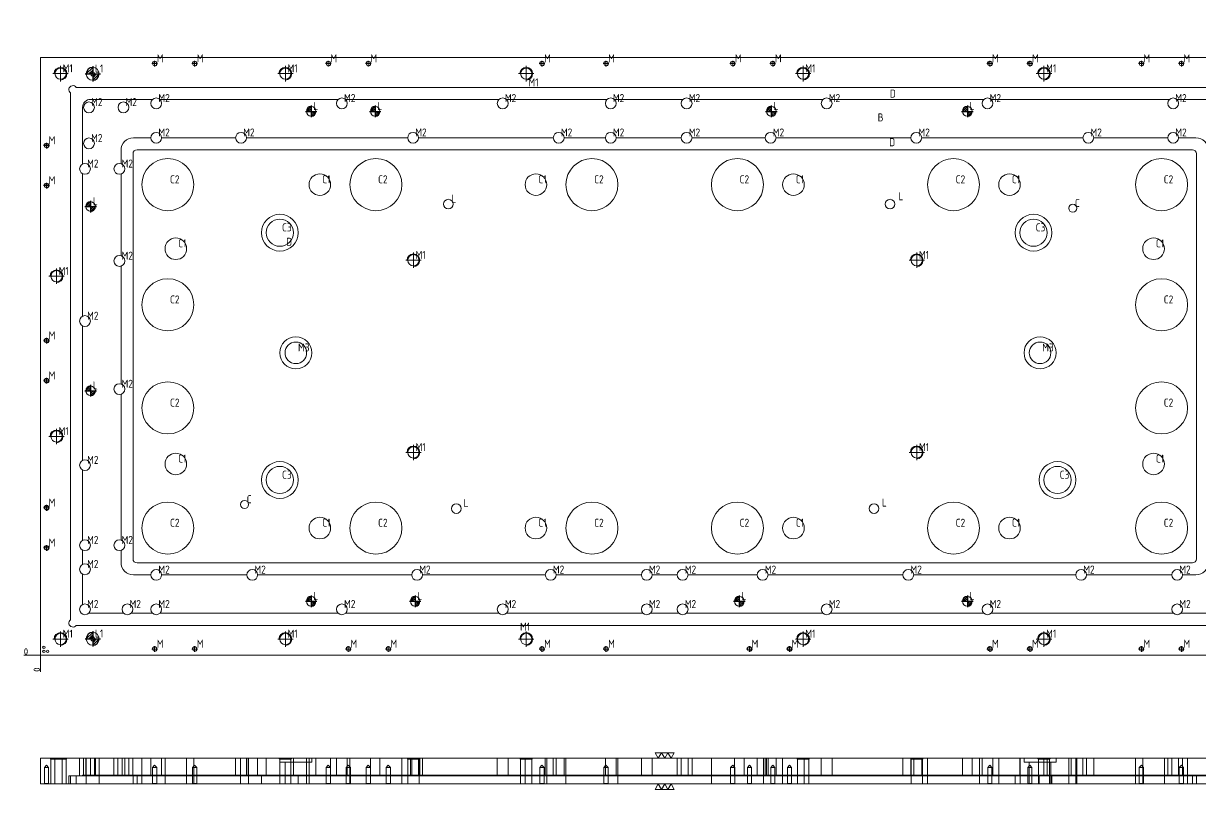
# Model space of a CAD drawing. Header units: millimetres. Extents: x 10824 to 13071, y 70439 to 71553.
# Drawn here: x 10824 to 12294, y 70439 to 71396 of the extents above; entities that cross this region are included whole.
import ezdxf

# ---------------------------------------------------------------- set-up
doc = ezdxf.new("R2010")
doc.units = ezdxf.units.MM
doc.linetypes.add('CENTER', pattern=[0])
doc.linetypes.add('DASHED', pattern=[0])
doc.layers.add('dim', color=4, linetype='Continuous')
doc.layers.add('dim_temp', color=161, linetype='Continuous', lineweight=9)
doc.layers.add('UB', color=7, linetype='Continuous', true_color=0xffffff)
doc.styles.add('_PUG_ERP', font='txt')
doc.styles.add('gbenor', font='gbenor.shx', dxfattribs={"bigfont": 'gbcbig'})
doc.dimstyles.new('_PUG_ERP', dxfattribs={"dimtxt": 8, "dimasz": 1.5, "dimexe": 0.5, "dimexo": 0.5, "dimgap": 0.5, "dimtad": 1, "dimtxsty": '_PUG_ERP', "dimblk": 'CLOSEDBLANK', "dimcen": 0, "dimclrd": 4, "dimclre": 4, "dimclrt": 3, "dimazin": 3, "dimtfac": 1, "dimtmove": 0, "dimatfit": 3, "dimldrblk": 'CLOSEDBLANK', "dimlwd": 9, "dimlwe": 9})

# ---------------------------------------------------------------- blocks, each defined once
blk = doc.blocks.new('*D1268')
at = {"layer": 'Defpoints', "color": 0}
for p in [(12404.8, 71353), (12419.8, 71353), (10844.8, 70607)]:
    blk.add_point(p, dxfattribs=at)
at = {"layer": 'dim_temp', "color": 4, "lineweight": 9}
blk.add_line((12405.2, 71353), (12440.8, 71353), dxfattribs=at)
at = {"layer": 'dim_temp', "color": 3, "lineweight": 18, "insert": (12430.5, 71357.5), "char_height": 8, "attachment_point": 5, "style": '_PUG_ERP'}
blk.add_mtext('746', dxfattribs=at)
blk = doc.blocks.new('_ClosedBlank')
blk = doc.blocks.new('*D1269')
at = {"layer": 'Defpoints', "color": 0}
for p in [(10829.8, 70607), (10844.8, 70607), (10844.8, 70607)]:
    blk.add_point(p, dxfattribs=at)
at = {"layer": 'dim_temp', "color": 4, "lineweight": 9}
blk.add_line((10844.2, 70607), (10823.9, 70607), dxfattribs=at)
at = {"layer": 'dim_temp', "color": 3, "lineweight": 18, "insert": (10826.6, 70611.5), "char_height": 8, "attachment_point": 5, "style": '_PUG_ERP'}
blk.add_mtext('0', dxfattribs=at)
blk = doc.blocks.new('*D1270')
at = {"layer": 'Defpoints', "color": 0}
for p in [(10844.8, 70607), (10844.8, 70607), (10844.8, 70592)]:
    blk.add_point(p, dxfattribs=at)
at = {"layer": 'dim_temp', "color": 4, "lineweight": 9}
blk.add_line((10844.8, 70606.5), (10844.8, 70586.2), dxfattribs=at)
at = {"layer": 'dim_temp', "color": 3, "lineweight": 18, "insert": (10840.2, 70588.8), "char_height": 8, "attachment_point": 5, "rotation": 90, "style": '_PUG_ERP'}
blk.add_mtext('0', dxfattribs=at)
blk = doc.blocks.new('*D1271')
at = {"layer": 'Defpoints', "color": 0}
for p in [(12404.8, 71368), (12404.8, 71353), (10844.8, 70607)]:
    blk.add_point(p, dxfattribs=at)
at = {"layer": 'dim_temp', "color": 4, "lineweight": 9}
blk.add_line((12404.8, 71353.5), (12404.8, 71395.5), dxfattribs=at)
at = {"layer": 'dim_temp', "color": 3, "lineweight": 18, "insert": (12400.2, 71382), "char_height": 8, "attachment_point": 5, "rotation": 90, "style": '_PUG_ERP'}
blk.add_mtext('1560', dxfattribs=at)
blk = doc.blocks.new('pg_hx_L0')
at = {"color": 230}
for p, q in [((-0.6, 0), (0.6, 0)), ((-0.5, -0.003), (0, 0.497)), ((-0.3, 0), (0, 0.3)), ((-0.1, 0), (0, 0.1)), ((0, 0.6), (0, -0.6)), ((0.5, 0.003), (0, -0.497)), ((0.1, 0), (0, -0.1)), ((0.3, 0), (0, -0.3))]:
    blk.add_line(p, q, dxfattribs=at)
for start, end in [(90, 180), (270, 0)]:
    blk.add_arc((0, 0), 0.5, start, end, dxfattribs=at)
blk = doc.blocks.new('pg_hx_LLL0')
blk.add_blockref('pg_hx_L0', (0, 0))

msp = doc.modelspace()

# ---------------------------------------------------------------- linework, layer by layer
at = {"layer": 'dim', "color": 20, "linetype": 'Continuous', "lineweight": 18}
for p, q in [((11616.75, 70478.112), (11612.75, 70485.04)), ((11636.75, 70485.04), (11612.75, 70485.04)), ((11616.75, 70478.112), (11620.75, 70485.04)), ((11624.75, 70478.112), (11620.75, 70485.04)), ((11624.75, 70478.112), (11628.75, 70485.04)), ((11632.75, 70478.112), (11628.75, 70485.04)), ((11632.75, 70478.112), (11636.75, 70485.04)), ((11616.75, 70446.112), (11612.75, 70439.184)), ((11636.75, 70439.184), (11612.75, 70439.184)), ((11616.75, 70446.112), (11620.75, 70439.184)), ((11624.75, 70446.112), (11620.75, 70439.184)), ((11624.75, 70446.112), (11628.75, 70439.184)), ((11632.75, 70446.112), (11628.75, 70439.184)), ((11632.75, 70446.112), (11636.75, 70439.184))]:
    msp.add_line(p, q, dxfattribs=at)
at = {"layer": 'dim', "lineweight": 18}
for centre in [(10848.972, 70616.709), (10848.972, 70611.539), (10853.713, 70611.647)]:
    msp.add_circle(centre, 1.523, dxfattribs=at)
at = {"layer": 'UB', "color": 135, "linetype": 'Continuous', "lineweight": 18}
for p, q in [((10844.75, 71353), (12404.75, 71353)), ((10844.75, 71353), (10844.75, 70607)), ((12404.75, 70607), (10844.75, 70607)), ((10844.75, 70446.112), (10844.75, 70478.112)), ((12404.75, 70478.112), (10844.75, 70478.112)), ((12404.75, 70446.112), (10844.75, 70446.112))]:
    msp.add_line(p, q, dxfattribs=at)
at = {"layer": 'UB', "color": 1, "linetype": 'CENTER', "lineweight": 18, "ltscale": 1.591581}
for p, q in [((10983.75, 71345.5), (10990.95, 71345.5)), ((10987.35, 71341.9), (10987.35, 71349.1)), ((11033.75, 71345.5), (11040.95, 71345.5)), ((11037.35, 71341.9), (11037.35, 71349.1)), ((11200.8, 71345.5), (11208, 71345.5)), ((11204.4, 71341.9), (11204.4, 71349.1)), ((11250.8, 71345.5), (11258, 71345.5)), ((11254.4, 71341.9), (11254.4, 71349.1)), ((11467.8, 71345.5), (11475, 71345.5)), ((11471.4, 71341.9), (11471.4, 71349.1)), ((11547.8, 71345.5), (11555, 71345.5)), ((11551.4, 71341.9), (11551.4, 71349.1)), ((11706.2, 71345.5), (11713.4, 71345.5)), ((11709.8, 71341.9), (11709.8, 71349.1)), ((11756.2, 71345.5), (11763.4, 71345.5)), ((11759.8, 71341.9), (11759.8, 71349.1)), ((12027.5, 71345.5), (12034.7, 71345.5)), ((12031.1, 71341.9), (12031.1, 71349.1)), ((12077.5, 71345.5), (12084.7, 71345.5)), ((12081.1, 71341.9), (12081.1, 71349.1)), ((12216.85, 71345.5), (12224.05, 71345.5)), ((12220.45, 71341.9), (12220.45, 71349.1)), ((12266.85, 71345.5), (12274.05, 71345.5)), ((12270.45, 71341.9), (12270.45, 71349.1)), ((10860.15, 71333), (10879.35, 71333)), ((10869.75, 71323.4), (10869.75, 71342.6)), ((11141.15, 71333), (11160.35, 71333)), ((11150.75, 71323.4), (11150.75, 71342.6)), ((11442.15, 71333), (11461.35, 71333)), ((11451.75, 71323.4), (11451.75, 71342.6)), ((11788.15, 71333), (11807.35, 71333)), ((11797.75, 71323.4), (11797.75, 71342.6)), ((12089.15, 71333), (12108.35, 71333)), ((12098.75, 71323.4), (12098.75, 71342.6)), ((10848.65, 71243.2), (10855.85, 71243.2)), ((10852.25, 71239.6), (10852.25, 71246.8)), ((10848.65, 71193.2), (10855.85, 71193.2)), ((10852.25, 71189.6), (10852.25, 71196.8)), ((11310.75, 71090.4), (11310.75, 71109.6)), ((11939.75, 71090.4), (11939.75, 71109.6)), ((11301.15, 71100), (11320.35, 71100)), ((11930.15, 71100), (11949.35, 71100)), ((10855.15, 71080), (10874.35, 71080)), ((10864.75, 71070.4), (10864.75, 71089.6)), ((10848.65, 70999.5), (10855.85, 70999.5)), ((10852.25, 70995.9), (10852.25, 71003.1)), ((10848.65, 70949.5), (10855.85, 70949.5)), ((10852.25, 70945.9), (10852.25, 70953.1)), ((10864.75, 70870.4), (10864.75, 70889.6)), ((10855.15, 70880), (10874.35, 70880)), ((11301.15, 70860), (11320.35, 70860)), ((11310.75, 70850.4), (11310.75, 70869.6)), ((11930.15, 70860), (11949.35, 70860)), ((11939.75, 70850.4), (11939.75, 70869.6)), ((10848.65, 70790.8), (10855.85, 70790.8)), ((10852.25, 70787.2), (10852.25, 70794.4)), ((10852.25, 70737.2), (10852.25, 70744.4)), ((10848.65, 70740.8), (10855.85, 70740.8)), ((10860.15, 70627), (10879.35, 70627)), ((10869.75, 70617.4), (10869.75, 70636.6)), ((11141.15, 70627), (11160.35, 70627)), ((11150.75, 70617.4), (11150.75, 70636.6)), ((11442.15, 70627), (11461.35, 70627)), ((11451.75, 70617.4), (11451.75, 70636.6)), ((11788.15, 70627), (11807.35, 70627)), ((11797.75, 70617.4), (11797.75, 70636.6)), ((12089.15, 70627), (12108.35, 70627)), ((12098.75, 70617.4), (12098.75, 70636.6)), ((10983.75, 70614.5), (10990.95, 70614.5)), ((10987.35, 70610.9), (10987.35, 70618.1)), ((11033.75, 70614.5), (11040.95, 70614.5)), ((11037.35, 70610.9), (11037.35, 70618.1)), ((11225.8, 70614.5), (11233, 70614.5)), ((11229.4, 70610.9), (11229.4, 70618.1)), ((11275.8, 70614.5), (11283, 70614.5)), ((11279.4, 70610.9), (11279.4, 70618.1)), ((11467.8, 70614.5), (11475, 70614.5)), ((11471.4, 70610.9), (11471.4, 70618.1)), ((11547.8, 70614.5), (11555, 70614.5)), ((11551.4, 70610.9), (11551.4, 70618.1)), ((11727.1, 70614.5), (11734.3, 70614.5)), ((11730.7, 70610.9), (11730.7, 70618.1)), ((11777.1, 70614.5), (11784.3, 70614.5)), ((11780.7, 70610.9), (11780.7, 70618.1)), ((12027.5, 70614.5), (12034.7, 70614.5)), ((12031.1, 70610.9), (12031.1, 70618.1)), ((12077.5, 70614.5), (12084.7, 70614.5)), ((12081.1, 70610.9), (12081.1, 70618.1)), ((12216.85, 70614.5), (12224.05, 70614.5)), ((12220.45, 70610.9), (12220.45, 70618.1)), ((12266.85, 70614.5), (12274.05, 70614.5)), ((12270.45, 70610.9), (12270.45, 70618.1))]:
    msp.add_line(p, q, dxfattribs=at)
at = {"layer": 'UB', "color": 2, "linetype": 'DASHED', "lineweight": 13, "ltscale": 1.591581}
for p, q in [((12360.198, 71315.9), (10889.302, 71315.9)), ((10882.35, 71308.948), (10882.35, 70651.052)), ((10960.35, 70727.1), (10960.35, 71232.9)), ((10965.35, 71237.9), (12284.15, 71237.9)), ((12289.15, 71232.9), (12289.15, 70727.1)), ((12284.15, 70722.1), (10965.35, 70722.1)), ((10889.302, 70644.1), (12360.198, 70644.1)), ((10889.302, 70456.112), (12360.198, 70456.112))]:
    msp.add_line(p, q, dxfattribs=at)
at = {"layer": 'UB', "color": 31, "linetype": 'DASHED', "lineweight": 13, "ltscale": 1.591581}
for p, q in [((10984.81, 71300.9), (10907.35, 71300.9)), ((11216.81, 71300.9), (10993.89, 71300.9)), ((11417.81, 71300.9), (11225.89, 71300.9)), ((11552.81, 71300.9), (11426.89, 71300.9)), ((11647.61, 71300.9), (11561.89, 71300.9)), ((11822.61, 71300.9), (11656.69, 71300.9)), ((12023.61, 71300.9), (11831.69, 71300.9)), ((12255.61, 71300.9), (12032.69, 71300.9)), ((12342.15, 71300.9), (12264.69, 71300.9)), ((10897.35, 71290.9), (10897.35, 71220.151)), ((10960.957, 71252.9), (10982.596, 71252.9)), ((10996.103, 71252.9), (11088.596, 71252.9)), ((11102.103, 71252.9), (11303.596, 71252.9)), ((11317.103, 71252.9), (11485.596, 71252.9)), ((11499.103, 71252.9), (11550.596, 71252.9)), ((11564.103, 71252.9), (11645.397, 71252.9)), ((11658.904, 71252.9), (11750.397, 71252.9)), ((11763.904, 71252.9), (11932.397, 71252.9)), ((11945.904, 71252.9), (12147.397, 71252.9)), ((12160.904, 71252.9), (12253.397, 71252.9)), ((12266.904, 71252.9), (12288.543, 71252.9)), ((10945.35, 71237.293), (10945.35, 71220.551)), ((10897.35, 71208.049), (10897.35, 71030.151)), ((10945.35, 71207.649), (10945.35, 71105.551)), ((10945.35, 71092.649), (10945.35, 70945.551)), ((10897.35, 71018.049), (10897.35, 70850.151)), ((10945.35, 70932.649), (10945.35, 70750.551)), ((10897.35, 70838.049), (10897.35, 70750.151)), ((10897.35, 70738.049), (10897.35, 70720.151)), ((10945.35, 70737.649), (10945.35, 70722.707)), ((10897.35, 70708.049), (10897.35, 70670.151)), ((10960.957, 70707.1), (10982.596, 70707.1)), ((10996.103, 70707.1), (11102.596, 70707.1)), ((11116.103, 70707.1), (11308.596, 70707.1)), ((11322.103, 70707.1), (11475.596, 70707.1)), ((11489.103, 70707.1), (11595.596, 70707.1)), ((11609.103, 70707.1), (11640.397, 70707.1)), ((11653.904, 70707.1), (11740.397, 70707.1)), ((11753.904, 70707.1), (11922.397, 70707.1)), ((11935.904, 70707.1), (12138.397, 70707.1)), ((12151.904, 70707.1), (12258.397, 70707.1)), ((12271.904, 70707.1), (12288.543, 70707.1)), ((10907.35, 70659.1), (10948.81, 70659.1)), ((10957.89, 70659.1), (10984.81, 70659.1)), ((10993.89, 70659.1), (11216.81, 70659.1)), ((11225.89, 70659.1), (11417.81, 70659.1)), ((11426.89, 70659.1), (11597.81, 70659.1)), ((11606.89, 70659.1), (11642.61, 70659.1)), ((11651.69, 70659.1), (11822.61, 70659.1)), ((11831.69, 70659.1), (12023.61, 70659.1)), ((12032.69, 70659.1), (12260.61, 70659.1)), ((12269.69, 70659.1), (12301.61, 70659.1)), ((10893.596, 70478.112), (10893.596, 70456.112)), ((10898.596, 70478.112), (10898.596, 70457.112)), ((10907.103, 70457.112), (10907.103, 70478.112)), ((10912.103, 70457.112), (10912.103, 70478.112)), ((10936.596, 70478.112), (10936.596, 70457.112)), ((10941.596, 70478.112), (10941.596, 70457.112)), ((10946.596, 70478.112), (10946.596, 70457.112)), ((10950.103, 70456.112), (10950.103, 70478.112)), ((10955.103, 70457.112), (10955.103, 70478.112)), ((10960.103, 70457.112), (10960.103, 70478.112)), ((10982.596, 70478.112), (10982.596, 70457.112)), ((10996.103, 70457.112), (10996.103, 70478.112)), ((11088.596, 70478.112), (11088.596, 70457.112)), ((11102.103, 70457.112), (11102.103, 70478.112)), ((11102.596, 70478.112), (11102.596, 70457.112)), ((11116.103, 70457.112), (11116.103, 70478.112)), ((11214.596, 70478.112), (11214.596, 70457.112)), ((11228.103, 70457.112), (11228.103, 70478.112)), ((11303.596, 70478.112), (11303.596, 70457.112)), ((11308.596, 70478.112), (11308.596, 70457.112)), ((11317.103, 70457.112), (11317.103, 70478.112)), ((11322.103, 70457.112), (11322.103, 70478.112)), ((11415.596, 70478.112), (11415.596, 70457.112)), ((11429.103, 70457.112), (11429.103, 70478.112)), ((11475.596, 70478.112), (11475.596, 70457.112)), ((11485.596, 70478.112), (11485.596, 70457.112)), ((11489.103, 70457.112), (11489.103, 70478.112)), ((11499.103, 70457.112), (11499.103, 70478.112)), ((11550.596, 70478.112), (11550.596, 70457.112)), ((11564.103, 70457.112), (11564.103, 70478.112)), ((11595.596, 70478.112), (11595.596, 70457.112)), ((11609.103, 70457.112), (11609.103, 70478.112)), ((11640.397, 70478.112), (11640.397, 70457.112)), ((11645.397, 70478.112), (11645.397, 70457.112)), ((11653.904, 70457.112), (11653.904, 70478.112)), ((11658.904, 70457.112), (11658.904, 70478.112)), ((11740.397, 70478.112), (11740.397, 70457.112)), ((11750.397, 70478.112), (11750.397, 70457.112)), ((11753.904, 70457.112), (11753.904, 70478.112)), ((11763.904, 70457.112), (11763.904, 70478.112)), ((11820.397, 70478.112), (11820.397, 70457.112)), ((11833.904, 70457.112), (11833.904, 70478.112)), ((11922.397, 70478.112), (11922.397, 70457.112)), ((11932.397, 70478.112), (11932.397, 70457.112)), ((11935.904, 70457.112), (11935.904, 70478.112)), ((11945.904, 70457.112), (11945.904, 70478.112)), ((12021.397, 70478.112), (12021.397, 70457.112)), ((12034.904, 70457.112), (12034.904, 70478.112)), ((12138.397, 70478.112), (12138.397, 70457.112)), ((12147.397, 70478.112), (12147.397, 70457.112)), ((12151.904, 70457.112), (12151.904, 70478.112)), ((12160.904, 70457.112), (12160.904, 70478.112)), ((12253.397, 70478.112), (12253.397, 70457.112)), ((12258.397, 70478.112), (12258.397, 70457.112)), ((12266.904, 70457.112), (12266.904, 70478.112)), ((12271.904, 70457.112), (12271.904, 70478.112)), ((10880.178, 70456.112), (10880.178, 70446.112)), ((10889.302, 70456.112), (10880.178, 70456.112)), ((10882.35, 70446.112), (10882.35, 70456.112)), ((10889.302, 70456.112), (10889.302, 70446.112)), ((10905.147, 70457.112), (10897.35, 70457.112)), ((10897.35, 70457.112), (10897.35, 70456.112)), ((10907.35, 70457.112), (10905.147, 70457.112)), ((10905.147, 70456.112), (10905.147, 70457.112)), ((10907.35, 70457.112), (10948.81, 70457.112)), ((10957.89, 70457.112), (10948.81, 70457.112)), ((10948.81, 70457.112), (10948.81, 70456.112)), ((10957.89, 70457.112), (10984.81, 70457.112)), ((10957.89, 70456.112), (10957.89, 70457.112)), ((10982.596, 70457.112), (10982.596, 70456.112)), ((10993.89, 70457.112), (10984.81, 70457.112)), ((10984.81, 70457.112), (10984.81, 70456.112)), ((10993.89, 70457.112), (11216.81, 70457.112)), ((10993.89, 70456.112), (10993.89, 70457.112)), ((10996.103, 70456.112), (10996.103, 70457.112)), ((11088.596, 70456.112), (11088.596, 70457.112)), ((11102.103, 70457.112), (11102.103, 70456.112)), ((11102.596, 70457.112), (11102.596, 70456.112)), ((11116.103, 70456.112), (11116.103, 70457.112)), ((11225.89, 70457.112), (11216.81, 70457.112)), ((11216.81, 70457.112), (11216.81, 70456.112)), ((11225.89, 70457.112), (11417.81, 70457.112)), ((11225.89, 70456.112), (11225.89, 70457.112)), ((11303.596, 70456.112), (11303.596, 70457.112)), ((11308.596, 70457.112), (11308.596, 70456.112)), ((11317.103, 70457.112), (11317.103, 70456.112)), ((11322.103, 70456.112), (11322.103, 70457.112)), ((11426.89, 70457.112), (11417.81, 70457.112)), ((11417.81, 70457.112), (11417.81, 70456.112)), ((11426.89, 70457.112), (11597.81, 70457.112)), ((11426.89, 70456.112), (11426.89, 70457.112)), ((11475.596, 70457.112), (11475.596, 70456.112)), ((11485.596, 70456.112), (11485.596, 70457.112)), ((11489.103, 70456.112), (11489.103, 70457.112)), ((11499.103, 70457.112), (11499.103, 70456.112)), ((11550.596, 70456.112), (11550.596, 70457.112)), ((11552.81, 70456.112), (11552.81, 70457.112)), ((11561.89, 70457.112), (11561.89, 70456.112)), ((11564.103, 70457.112), (11564.103, 70456.112)), ((11595.596, 70457.112), (11595.596, 70456.112)), ((11606.89, 70457.112), (11597.81, 70457.112)), ((11597.81, 70457.112), (11597.81, 70456.112)), ((11606.89, 70457.112), (11642.61, 70457.112)), ((11606.89, 70456.112), (11606.89, 70457.112)), ((11609.103, 70456.112), (11609.103, 70457.112)), ((11640.397, 70457.112), (11640.397, 70456.112)), ((11651.69, 70457.112), (11642.61, 70457.112)), ((11642.61, 70457.112), (11642.61, 70456.112)), ((11645.397, 70456.112), (11645.397, 70457.112)), ((11647.61, 70456.112), (11647.61, 70457.112)), ((11651.69, 70457.112), (11822.61, 70457.112)), ((11651.69, 70456.112), (11651.69, 70457.112)), ((11653.904, 70456.112), (11653.904, 70457.112)), ((11656.69, 70457.112), (11656.69, 70456.112)), ((11658.904, 70457.112), (11658.904, 70456.112)), ((11740.397, 70457.112), (11740.397, 70456.112)), ((11750.397, 70456.112), (11750.397, 70457.112)), ((11753.904, 70456.112), (11753.904, 70457.112)), ((11763.904, 70457.112), (11763.904, 70456.112)), ((11831.69, 70457.112), (11822.61, 70457.112)), ((11822.61, 70457.112), (11822.61, 70456.112)), ((11831.69, 70457.112), (12023.61, 70457.112)), ((11831.69, 70456.112), (11831.69, 70457.112)), ((11922.397, 70457.112), (11922.397, 70456.112)), ((11932.397, 70456.112), (11932.397, 70457.112)), ((11935.904, 70456.112), (11935.904, 70457.112)), ((11945.904, 70457.112), (11945.904, 70456.112)), ((12032.69, 70457.112), (12023.61, 70457.112)), ((12023.61, 70457.112), (12023.61, 70456.112)), ((12032.69, 70457.112), (12260.61, 70457.112)), ((12032.69, 70456.112), (12032.69, 70457.112)), ((12138.397, 70457.112), (12138.397, 70456.112)), ((12147.397, 70456.112), (12147.397, 70457.112)), ((12151.904, 70456.112), (12151.904, 70457.112)), ((12160.904, 70457.112), (12160.904, 70456.112)), ((12253.397, 70456.112), (12253.397, 70457.112)), ((12255.61, 70456.112), (12255.61, 70457.112)), ((12258.397, 70457.112), (12258.397, 70456.112)), ((12269.69, 70457.112), (12260.61, 70457.112)), ((12260.61, 70457.112), (12260.61, 70456.112)), ((12264.69, 70457.112), (12264.69, 70456.112)), ((12266.904, 70457.112), (12266.904, 70456.112)), ((12269.69, 70457.112), (12301.61, 70457.112)), ((12269.69, 70456.112), (12269.69, 70457.112)), ((12271.904, 70456.112), (12271.904, 70457.112))]:
    msp.add_line(p, q, dxfattribs=at)
at = {"layer": 'UB', "color": 5, "linetype": 'DASHED', "lineweight": 13, "ltscale": 1.591581}
for p, q in [((10856.75, 70478.112), (10857.747, 70477.115)), ((10857.747, 70477.115), (10857.747, 70446.112)), ((10857.747, 70477.115), (10862.747, 70477.115)), ((10861.75, 70478.112), (10862.747, 70477.115)), ((10862.747, 70477.115), (10862.747, 70446.112)), ((10862.747, 70477.115), (10876.753, 70477.115)), ((10871.753, 70477.115), (10872.75, 70478.112)), ((10871.753, 70446.112), (10871.753, 70477.115)), ((10876.753, 70477.115), (10877.75, 70478.112)), ((10876.753, 70446.112), (10876.753, 70477.115)), ((11142.75, 70478.112), (11143.747, 70477.115)), ((11143.747, 70477.115), (11143.747, 70446.112)), ((11143.747, 70477.115), (11157.753, 70477.115)), ((11157.753, 70477.115), (11158.75, 70478.112)), ((11157.753, 70446.112), (11157.753, 70477.115)), ((11302.75, 70478.112), (11303.747, 70477.115)), ((11303.747, 70477.115), (11303.747, 70446.112)), ((11303.747, 70477.115), (11317.753, 70477.115)), ((11317.753, 70477.115), (11318.75, 70478.112)), ((11317.753, 70446.112), (11317.753, 70477.115)), ((11443.75, 70478.112), (11444.747, 70477.115)), ((11444.747, 70477.115), (11444.747, 70446.112)), ((11444.747, 70477.115), (11458.753, 70477.115)), ((11458.753, 70477.115), (11459.75, 70478.112)), ((11458.753, 70446.112), (11458.753, 70477.115)), ((11789.75, 70478.112), (11790.747, 70477.115)), ((11790.747, 70477.115), (11790.747, 70446.112)), ((11804.753, 70477.115), (11790.747, 70477.115)), ((11804.753, 70477.115), (11805.75, 70478.112)), ((11804.753, 70446.112), (11804.753, 70477.115)), ((11931.75, 70478.112), (11932.747, 70477.115)), ((11932.747, 70477.115), (11932.747, 70446.112)), ((11946.753, 70477.115), (11932.747, 70477.115)), ((11946.753, 70477.115), (11947.75, 70478.112)), ((11946.753, 70446.112), (11946.753, 70477.115)), ((12090.75, 70478.112), (12091.747, 70477.115)), ((12091.747, 70477.115), (12091.747, 70446.112)), ((12105.753, 70477.115), (12091.747, 70477.115)), ((12105.753, 70477.115), (12106.75, 70478.112)), ((12105.753, 70446.112), (12105.753, 70477.115)), ((10852.25, 70469.295), (10849.647, 70466.692)), ((10849.647, 70466.692), (10849.647, 70446.509)), ((10849.647, 70466.692), (10854.853, 70466.692)), ((10854.853, 70466.692), (10852.25, 70469.295)), ((10854.853, 70446.509), (10854.853, 70466.692)), ((10987.35, 70469.295), (10984.747, 70466.692)), ((10984.747, 70466.692), (10984.747, 70446.509)), ((10984.747, 70466.692), (10989.953, 70466.692)), ((10989.953, 70466.692), (10987.35, 70469.295)), ((10989.953, 70446.509), (10989.953, 70466.692)), ((11037.35, 70469.295), (11034.747, 70466.692)), ((11034.747, 70466.692), (11034.747, 70446.509)), ((11039.953, 70466.692), (11034.747, 70466.692)), ((11039.953, 70466.692), (11037.35, 70469.295)), ((11039.953, 70446.509), (11039.953, 70466.692)), ((11204.4, 70469.295), (11201.797, 70466.692)), ((11201.797, 70466.692), (11201.797, 70446.509)), ((11201.797, 70466.692), (11207.003, 70466.692)), ((11207.003, 70466.692), (11204.4, 70469.295)), ((11207.003, 70446.509), (11207.003, 70466.692)), ((11229.4, 70469.295), (11226.797, 70466.692)), ((11226.797, 70466.692), (11226.797, 70446.509)), ((11226.797, 70466.692), (11232.003, 70466.692)), ((11232.003, 70466.692), (11229.4, 70469.295)), ((11232.003, 70446.509), (11232.003, 70466.692)), ((11254.4, 70469.295), (11251.797, 70466.692)), ((11251.797, 70466.692), (11251.797, 70446.509)), ((11257.003, 70466.692), (11251.797, 70466.692)), ((11257.003, 70466.692), (11254.4, 70469.295)), ((11257.003, 70446.509), (11257.003, 70466.692)), ((11279.4, 70469.295), (11276.797, 70466.692)), ((11276.797, 70466.692), (11276.797, 70446.509)), ((11282.003, 70466.692), (11276.797, 70466.692)), ((11282.003, 70466.692), (11279.4, 70469.295)), ((11282.003, 70446.509), (11282.003, 70466.692)), ((11471.4, 70469.295), (11468.797, 70466.692)), ((11468.797, 70466.692), (11468.797, 70446.509)), ((11468.797, 70466.692), (11474.003, 70466.692)), ((11474.003, 70466.692), (11471.4, 70469.295)), ((11474.003, 70446.509), (11474.003, 70466.692)), ((11551.4, 70469.295), (11548.797, 70466.692)), ((11548.797, 70466.692), (11548.797, 70446.509)), ((11554.003, 70466.692), (11548.797, 70466.692)), ((11554.003, 70466.692), (11551.4, 70469.295)), ((11554.003, 70446.509), (11554.003, 70466.692)), ((11709.8, 70469.295), (11707.197, 70466.692)), ((11707.197, 70466.692), (11707.197, 70446.509)), ((11707.197, 70466.692), (11712.403, 70466.692)), ((11712.403, 70466.692), (11709.8, 70469.295)), ((11712.403, 70446.509), (11712.403, 70466.692)), ((11730.7, 70469.295), (11728.097, 70466.692)), ((11728.097, 70466.692), (11728.097, 70446.509)), ((11728.097, 70466.692), (11733.303, 70466.692)), ((11733.303, 70466.692), (11730.7, 70469.295)), ((11733.303, 70446.509), (11733.303, 70466.692)), ((11759.8, 70469.295), (11757.197, 70466.692)), ((11757.197, 70466.692), (11757.197, 70446.509)), ((11762.403, 70466.692), (11757.197, 70466.692)), ((11762.403, 70466.692), (11759.8, 70469.295)), ((11762.403, 70446.509), (11762.403, 70466.692)), ((11780.7, 70469.295), (11778.097, 70466.692)), ((11778.097, 70466.692), (11778.097, 70446.509)), ((11783.303, 70466.692), (11778.097, 70466.692)), ((11783.303, 70466.692), (11780.7, 70469.295)), ((11783.303, 70446.509), (11783.303, 70466.692)), ((12031.1, 70469.295), (12028.497, 70466.692)), ((12028.497, 70466.692), (12028.497, 70446.509)), ((12028.497, 70466.692), (12033.703, 70466.692)), ((12033.703, 70466.692), (12031.1, 70469.295)), ((12033.703, 70446.509), (12033.703, 70466.692)), ((12081.1, 70469.295), (12078.497, 70466.692)), ((12078.497, 70466.692), (12078.497, 70446.509)), ((12083.703, 70466.692), (12078.497, 70466.692)), ((12083.703, 70466.692), (12081.1, 70469.295)), ((12083.703, 70446.509), (12083.703, 70466.692)), ((12220.45, 70469.295), (12217.847, 70466.692)), ((12217.847, 70466.692), (12217.847, 70446.509)), ((12217.847, 70466.692), (12223.053, 70466.692)), ((12223.053, 70466.692), (12220.45, 70469.295)), ((12223.053, 70446.509), (12223.053, 70466.692)), ((12270.45, 70469.295), (12267.847, 70466.692)), ((12267.847, 70466.692), (12267.847, 70446.509)), ((12273.053, 70466.692), (12267.847, 70466.692)), ((12273.053, 70466.692), (12270.45, 70469.295)), ((12273.053, 70446.509), (12273.053, 70466.692)), ((10849.647, 70446.509), (10849.25, 70446.112)), ((10849.647, 70446.509), (10854.853, 70446.509)), ((10855.25, 70446.112), (10854.853, 70446.509)), ((10984.747, 70446.509), (10984.35, 70446.112)), ((10984.747, 70446.509), (10989.953, 70446.509)), ((10990.35, 70446.112), (10989.953, 70446.509)), ((11034.747, 70446.509), (11034.35, 70446.112)), ((11039.953, 70446.509), (11034.747, 70446.509)), ((11040.35, 70446.112), (11039.953, 70446.509)), ((11201.797, 70446.509), (11201.4, 70446.112)), ((11201.797, 70446.509), (11207.003, 70446.509)), ((11207.4, 70446.112), (11207.003, 70446.509)), ((11226.797, 70446.509), (11226.4, 70446.112)), ((11226.797, 70446.509), (11232.003, 70446.509)), ((11232.4, 70446.112), (11232.003, 70446.509)), ((11251.797, 70446.509), (11251.4, 70446.112)), ((11257.003, 70446.509), (11251.797, 70446.509)), ((11257.4, 70446.112), (11257.003, 70446.509)), ((11276.797, 70446.509), (11276.4, 70446.112)), ((11282.003, 70446.509), (11276.797, 70446.509)), ((11282.4, 70446.112), (11282.003, 70446.509)), ((11468.797, 70446.509), (11468.4, 70446.112)), ((11468.797, 70446.509), (11474.003, 70446.509)), ((11474.4, 70446.112), (11474.003, 70446.509)), ((11548.797, 70446.509), (11548.4, 70446.112)), ((11554.003, 70446.509), (11548.797, 70446.509)), ((11554.4, 70446.112), (11554.003, 70446.509)), ((11707.197, 70446.509), (11706.8, 70446.112)), ((11707.197, 70446.509), (11712.403, 70446.509)), ((11712.8, 70446.112), (11712.403, 70446.509)), ((11728.097, 70446.509), (11727.7, 70446.112)), ((11728.097, 70446.509), (11733.303, 70446.509)), ((11733.7, 70446.112), (11733.303, 70446.509)), ((11757.197, 70446.509), (11756.8, 70446.112)), ((11762.403, 70446.509), (11757.197, 70446.509)), ((11762.8, 70446.112), (11762.403, 70446.509)), ((11778.097, 70446.509), (11777.7, 70446.112)), ((11783.303, 70446.509), (11778.097, 70446.509)), ((11783.7, 70446.112), (11783.303, 70446.509)), ((12028.497, 70446.509), (12028.1, 70446.112)), ((12028.497, 70446.509), (12033.703, 70446.509)), ((12034.1, 70446.112), (12033.703, 70446.509)), ((12078.497, 70446.509), (12078.1, 70446.112)), ((12083.703, 70446.509), (12078.497, 70446.509)), ((12084.1, 70446.112), (12083.703, 70446.509)), ((12217.847, 70446.509), (12217.45, 70446.112)), ((12217.847, 70446.509), (12223.053, 70446.509)), ((12223.45, 70446.112), (12223.053, 70446.509)), ((12267.847, 70446.509), (12267.45, 70446.112)), ((12273.053, 70446.509), (12267.847, 70446.509)), ((12273.45, 70446.112), (12273.053, 70446.509))]:
    msp.add_line(p, q, dxfattribs=at)
at = {"layer": 'UB', "color": 135, "linetype": 'DASHED', "lineweight": 13, "ltscale": 1.591581}
for p, q in [((10901.35, 70478.112), (10901.35, 70457.112)), ((10902.003, 70478.112), (10902.003, 70446.112)), ((10913.35, 70457.112), (10913.35, 70478.112)), ((10918.003, 70446.112), (10918.003, 70478.112)), ((10971.35, 70478.112), (10971.35, 70446.112)), ((11000.35, 70478.112), (11000.35, 70446.112)), ((11027.35, 70446.112), (11027.35, 70478.112)), ((11036.35, 70446.112), (11036.35, 70478.112)), ((11094.725, 70478.112), (11094.725, 70446.112)), ((11104.775, 70446.112), (11104.775, 70478.112)), ((11126.85, 70478.112), (11126.85, 70456.112)), ((11143.85, 70478.112), (11143.85, 70473.112)), ((11160.85, 70456.112), (11160.85, 70478.112)), ((11176.969, 70478.112), (11176.969, 70457.112)), ((11180.35, 70478.112), (11180.35, 70446.112)), ((11183.85, 70473.112), (11183.85, 70478.112)), ((11188.969, 70457.112), (11188.969, 70478.112)), ((11207.35, 70446.112), (11207.35, 70478.112)), ((11231.35, 70478.112), (11231.35, 70446.112)), ((11256.969, 70478.112), (11256.969, 70457.112)), ((11268.969, 70457.112), (11268.969, 70478.112)), ((11296.35, 70446.112), (11296.35, 70478.112)), ((11306.969, 70478.112), (11306.969, 70457.112)), ((11318.969, 70457.112), (11318.969, 70478.112)), ((11450.35, 70478.112), (11450.35, 70446.112)), ((11477.35, 70446.112), (11477.35, 70478.112)), ((11501.35, 70478.112), (11501.35, 70446.112)), ((11566.35, 70446.112), (11566.35, 70478.112)), ((11683.15, 70478.112), (11683.15, 70446.112)), ((11711.969, 70478.112), (11711.969, 70457.112)), ((11723.969, 70457.112), (11723.969, 70478.112)), ((11748.15, 70446.112), (11748.15, 70478.112)), ((11751.969, 70478.112), (11751.969, 70457.112)), ((11763.969, 70457.112), (11763.969, 70478.112)), ((11772.15, 70478.112), (11772.15, 70446.112)), ((11799.15, 70446.112), (11799.15, 70478.112)), ((11953.15, 70478.112), (11953.15, 70446.112)), ((11996.969, 70478.112), (11996.969, 70457.112)), ((12008.969, 70457.112), (12008.969, 70478.112)), ((12018.15, 70446.112), (12018.15, 70478.112)), ((12042.15, 70478.112), (12042.15, 70446.112)), ((12068.65, 70478.112), (12068.65, 70456.112)), ((12069.15, 70446.112), (12069.15, 70478.112)), ((12073.85, 70478.112), (12073.85, 70473.112)), ((12098.65, 70478.112), (12098.65, 70456.112)), ((12102.65, 70456.112), (12102.65, 70478.112)), ((12113.85, 70473.112), (12113.85, 70478.112)), ((12129.725, 70478.112), (12129.725, 70446.112)), ((12132.65, 70456.112), (12132.65, 70478.112)), ((12139.775, 70446.112), (12139.775, 70478.112)), ((12213.15, 70478.112), (12213.15, 70446.112)), ((12222.15, 70478.112), (12222.15, 70446.112)), ((12249.15, 70446.112), (12249.15, 70478.112)), ((12278.15, 70446.112), (12278.15, 70478.112)), ((11143.85, 70473.112), (11183.85, 70473.112)), ((11150.35, 70473.112), (11150.35, 70446.112)), ((11177.35, 70446.112), (11177.35, 70473.112)), ((12073.85, 70473.112), (12113.85, 70473.112)), ((12080.35, 70473.112), (12080.35, 70446.112)), ((12107.35, 70446.112), (12107.35, 70473.112)), ((10945.35, 70456.112), (10945.35, 70457.112)), ((10960.35, 70446.112), (10960.35, 70456.112)), ((11120.85, 70456.112), (11120.85, 70446.112)), ((11166.85, 70446.112), (11166.85, 70456.112)), ((12062.65, 70456.112), (12062.65, 70446.112)), ((12092.65, 70456.112), (12092.65, 70446.112)), ((12108.65, 70446.112), (12108.65, 70456.112)), ((12138.65, 70446.112), (12138.65, 70456.112)), ((12289.15, 70456.112), (12289.15, 70446.112))]:
    msp.add_line(p, q, dxfattribs=at)
at = {"layer": 'UB', "color": 155, "linetype": 'DASHED', "lineweight": 13, "ltscale": 1.591581}
for p, q in [((10907.35, 70457.112), (10907.35, 70456.112)), ((10907.35, 70456.112), (10907.35, 70457.112)), ((10960.957, 70456.112), (10960.957, 70457.112)), ((10960.957, 70456.112), (10960.957, 70457.112)), ((10965.35, 70446.112), (10965.35, 70456.112)), ((10965.35, 70456.112), (10965.35, 70446.112)), ((12284.15, 70456.112), (12284.15, 70446.112)), ((12284.15, 70446.112), (12284.15, 70456.112)), ((12288.543, 70456.112), (12288.543, 70457.112)), ((12288.543, 70456.112), (12288.543, 70457.112))]:
    msp.add_line(p, q, dxfattribs=at)
at = {"layer": 'UB', "color": 30, "linetype": 'DASHED', "lineweight": 13, "ltscale": 1.591581}
for centre, radius in [((10987.35, 71345.5), 2.603), ((11037.35, 71345.5), 2.603), ((11204.4, 71345.5), 2.603), ((11254.4, 71345.5), 2.603), ((11471.4, 71345.5), 2.603), ((11551.4, 71345.5), 2.603), ((11709.8, 71345.5), 2.603), ((11759.8, 71345.5), 2.603), ((12031.1, 71345.5), 2.603), ((12081.1, 71345.5), 2.603), ((12220.45, 71345.5), 2.603), ((12270.45, 71345.5), 2.603), ((10852.25, 71243.2), 2.603), ((10852.25, 71193.2), 2.603), ((11143.85, 71134.4), 23), ((12085.65, 71134.4), 23), ((10852.25, 70999.5), 2.603), ((10852.25, 70949.5), 2.603), ((11143.85, 70825.6), 23), ((12115.65, 70825.6), 23), ((10852.25, 70790.8), 2.603), ((10852.25, 70740.8), 2.603), ((10987.35, 70614.5), 2.603), ((11037.35, 70614.5), 2.603), ((11229.4, 70614.5), 2.603), ((11279.4, 70614.5), 2.603), ((11471.4, 70614.5), 2.603), ((11551.4, 70614.5), 2.603), ((11730.7, 70614.5), 2.603), ((11780.7, 70614.5), 2.603), ((12031.1, 70614.5), 2.603), ((12081.1, 70614.5), 2.603), ((12220.45, 70614.5), 2.603), ((12270.45, 70614.5), 2.603)]:
    msp.add_circle(centre, radius, dxfattribs=at)
at = {"layer": 'UB', "color": 42, "linetype": 'Continuous', "lineweight": 18}
for centre, radius in [((10869.75, 71333), 7.003), ((10910.003, 71332.749), 2.5), ((11150.75, 71333), 7.003), ((11451.75, 71333), 7.003), ((11797.75, 71333), 7.003), ((12098.75, 71333), 7.003), ((10989.35, 71295.9), 6.753), ((11221.35, 71295.9), 6.753), ((11422.35, 71295.9), 6.753), ((11557.35, 71295.9), 6.753), ((11652.15, 71295.9), 6.753), ((11827.15, 71295.9), 6.753), ((12028.15, 71295.9), 6.753), ((12260.15, 71295.9), 6.753), ((10905.35, 71290.9), 6.753), ((10948.35, 71290.9), 6.753), ((10989.35, 71252.9), 6.753), ((11095.35, 71252.9), 6.753), ((11310.35, 71252.9), 6.753), ((11492.35, 71252.9), 6.753), ((11557.35, 71252.9), 6.753), ((11652.15, 71252.9), 6.753), ((11757.15, 71252.9), 6.753), ((11939.15, 71252.9), 6.753), ((12154.15, 71252.9), 6.753), ((12260.15, 71252.9), 6.753), ((10905.35, 71245.9), 6.753), ((10900.35, 71214.1), 6.753), ((10943.35, 71214.1), 6.753), ((11003.85, 71194.4), 32.5), ((11263.85, 71194.4), 32.5), ((11533.85, 71194.4), 32.5), ((11715.65, 71194.4), 32.5), ((11985.65, 71194.4), 32.5), ((12245.65, 71194.4), 32.5), ((11193.85, 71194.4), 13.5), ((11463.85, 71194.4), 13.5), ((11785.65, 71194.4), 13.5), ((12055.65, 71194.4), 13.5), ((12134.75, 71165), 5.025), ((11143.85, 71134.4), 17), ((12085.65, 71134.4), 17), ((11013.85, 71114.4), 13.5), ((12235.65, 71114.4), 13.5), ((10943.35, 71099.1), 6.753), ((11310.75, 71100), 7.003), ((11939.75, 71100), 7.003), ((10864.75, 71080), 7.003), ((11003.85, 71044.4), 32.5), ((12245.65, 71044.4), 32.5), ((10900.35, 71024.1), 6.753), ((11163.85, 70984.4), 20), ((11163.85, 70984.4), 13.5), ((12093.85, 70984.4), 20), ((12093.85, 70984.4), 13.5), ((11003.85, 70915.6), 32.5), ((12245.65, 70915.6), 32.5), ((10943.35, 70939.1), 6.753), ((10864.75, 70880), 7.003), ((11310.75, 70860), 7.003), ((11939.75, 70860), 7.003), ((10900.35, 70844.1), 6.753), ((11013.85, 70845.6), 13.5), ((12235.65, 70845.6), 13.5), ((11143.85, 70825.6), 17), ((12115.65, 70825.6), 17), ((11003.85, 70765.6), 32.5), ((11099.75, 70795), 5.025), ((11263.85, 70765.6), 32.5), ((11533.85, 70765.6), 32.5), ((11715.65, 70765.6), 32.5), ((11985.65, 70765.6), 32.5), ((12245.65, 70765.6), 32.5), ((11193.85, 70765.6), 13.5), ((11463.85, 70765.6), 13.5), ((11785.65, 70765.6), 13.5), ((12055.65, 70765.6), 13.5), ((10900.35, 70744.1), 6.753), ((10943.35, 70744.1), 6.753), ((10900.35, 70714.1), 6.753), ((10989.35, 70707.1), 6.753), ((11109.35, 70707.1), 6.753), ((11315.35, 70707.1), 6.753), ((11482.35, 70707.1), 6.753), ((11602.35, 70707.1), 6.753), ((11647.15, 70707.1), 6.753), ((11747.15, 70707.1), 6.753), ((11929.15, 70707.1), 6.753), ((12145.15, 70707.1), 6.753), ((12265.15, 70707.1), 6.753), ((10900.35, 70664.1), 6.753), ((10953.35, 70664.1), 6.753), ((10989.35, 70664.1), 6.753), ((11221.35, 70664.1), 6.753), ((11422.35, 70664.1), 6.753), ((11602.35, 70664.1), 6.753), ((11647.15, 70664.1), 6.753), ((11827.15, 70664.1), 6.753), ((12028.15, 70664.1), 6.753), ((12265.15, 70664.1), 6.753), ((10869.75, 70627), 7.003), ((10910.003, 70627.251), 2.5), ((11150.75, 70627), 7.003), ((11451.75, 70627), 7.003), ((11797.75, 70627), 7.003), ((12098.75, 70627), 7.003)]:
    msp.add_circle(centre, radius, dxfattribs=at)
at = {"layer": 'UB', "color": 1, "linetype": 'Continuous', "lineweight": 18}
for centre, radius in [((10910.003, 71332.749), 8), ((11182.969, 71285.9), 6), ((11262.969, 71285.9), 6), ((11757.969, 71285.9), 6), ((12002.969, 71285.9), 6), ((10907.35, 71167.019), 6), ((11354.423, 71170.1), 6), ((11906.35, 71170.1), 6), ((10907.35, 70937.019), 6), ((11364.423, 70789.9), 6), ((11886.35, 70789.9), 6), ((11182.969, 70674.1), 6), ((11312.969, 70674.1), 6), ((11717.969, 70674.1), 6), ((12002.969, 70674.1), 6), ((10910.003, 70627.251), 8)]:
    msp.add_circle(centre, radius, dxfattribs=at)
at = {"layer": 'UB', "color": 30, "linetype": 'DASHED', "lineweight": 18, "ltscale": 1.591581}
for centre in [(10987.35, 71345.5), (11037.35, 71345.5), (11204.4, 71345.5), (11254.4, 71345.5), (11471.4, 71345.5), (11551.4, 71345.5), (11709.8, 71345.5), (11759.8, 71345.5), (12031.1, 71345.5), (12081.1, 71345.5), (12220.45, 71345.5), (12270.45, 71345.5), (10852.25, 71243.2), (10852.25, 71193.2), (10852.25, 70999.5), (10852.25, 70949.5), (10852.25, 70790.8), (10852.25, 70740.8), (10987.35, 70614.5), (11037.35, 70614.5), (11229.4, 70614.5), (11279.4, 70614.5), (11471.4, 70614.5), (11551.4, 70614.5), (11730.7, 70614.5), (11780.7, 70614.5), (12031.1, 70614.5), (12081.1, 70614.5), (12220.45, 70614.5), (12270.45, 70614.5)]:
    msp.add_arc(centre, 3, 270, 180, dxfattribs=at)
at = {"layer": 'UB', "color": 42, "linetype": 'Continuous', "lineweight": 18}
for centre in [(10869.75, 71333), (11150.75, 71333), (11451.75, 71333), (11797.75, 71333), (12098.75, 71333), (11310.75, 71100), (11939.75, 71100), (10864.75, 71080), (10864.75, 70880), (11310.75, 70860), (11939.75, 70860), (10869.75, 70627), (11150.75, 70627), (11451.75, 70627), (11797.75, 70627), (12098.75, 70627)]:
    msp.add_arc(centre, 8, 270, 180, dxfattribs=at)
at = {"layer": 'UB', "color": 2, "linetype": 'DASHED', "lineweight": 13, "ltscale": 1.591581}
for centre, start, end in [((10885.178, 71313.072), 34.449902, 235.550098), ((10965.35, 71232.9), 90, 180), ((12284.15, 71232.9), 0, 90), ((10965.35, 70727.1), 180, 270), ((12284.15, 70727.1), 270, 0), ((10885.178, 70646.928), 124.449902, 325.550098)]:
    msp.add_arc(centre, 5, start, end, dxfattribs=at)
at = {"layer": 'UB', "color": 31, "linetype": 'DASHED', "lineweight": 13, "ltscale": 1.591581}
for centre, radius, start, end in [((10907.35, 71290.9), 10, 90, 180), ((10960.957, 71237.293), 15.607, 90, 180), ((12288.543, 71237.293), 15.607, 0, 90), ((10960.957, 70722.707), 15.607, 180, 270), ((12288.543, 70722.707), 15.607, 270, 0), ((10907.35, 70669.1), 10, 257.270834, 270)]:
    msp.add_arc(centre, radius, start, end, dxfattribs=at)

# ---------------------------------------------------------------- block references
at = {"layer": 'UB', "lineweight": 18, "ltscale": 1.591581}
for p, xscale, yscale, zscale in [((10910.003, 71332.749), 16, 16, 16), ((11182.969, 71285.9), 12, 12, 12), ((11262.969, 71285.9), 12, 12, 12), ((11757.969, 71285.9), 12, 12, 12), ((12002.969, 71285.9), 12, 12, 12), ((10907.35, 71167.019), 12, 12, 12), ((10907.35, 70937.019), 12, 12, 12), ((11182.969, 70674.1), 12, 12, 12), ((11312.969, 70674.1), 12, 12, 12), ((11717.969, 70674.1), 12, 12, 12), ((12002.969, 70674.1), 12, 12, 12), ((10910.003, 70627.251), 16, 16, 16)]:
    msp.add_blockref('pg_hx_LLL0', p, dxfattribs=dict(at, xscale=xscale, yscale=yscale, zscale=zscale))

# ---------------------------------------------------------------- texts
at = {"layer": 'dim', "color": 4, "lineweight": 18, "style": 'gbenor'}
for s, p in [('M1', (10872.55, 71334.651)), ('M', (10990.05, 71347.101)), ('M', (11040.05, 71347.101)), ('M1', (11153.55, 71334.651)), ('M', (11207.1, 71347.101)), ('M', (11257.1, 71347.101)), ('M', (11474.1, 71347.101)), ('M', (11554.1, 71347.101)), ('M', (11712.5, 71347.101)), ('M', (11762.5, 71347.101)), ('M1', (11800.55, 71334.651)), ('M', (12033.8, 71347.101)), ('M', (12083.8, 71347.101)), ('M1', (12101.55, 71334.651)), ('M', (12223.15, 71347.101)), ('M', (12273.15, 71347.101)), ('L1', (10912.803, 71334.4)), ('M1', (11454.55, 71317.101)), ('M2', (10908.125, 71292.538)), ('M2', (10951.125, 71292.538)), ('M2', (10992.125, 71297.538)), ('M2', (11224.125, 71297.538)), ('M2', (11425.125, 71297.538)), ('M2', (11560.125, 71297.538)), ('M2', (11654.925, 71297.538)), ('M2', (11829.925, 71297.538)), ('D', (11906.189, 71303.081)), ('M2', (12030.925, 71297.538)), ('M2', (12262.925, 71297.538)), ('L', (11185.729, 71287.531)), ('L', (11265.729, 71287.531)), ('L', (11760.729, 71287.531)), ('L', (12005.729, 71287.531)), ('B', (11890.946, 71273.359)), ('M2', (10908.125, 71247.538)), ('M2', (10992.125, 71254.538)), ('M2', (11098.125, 71254.538)), ('M2', (11313.125, 71254.538)), ('M2', (11495.125, 71254.538)), ('M2', (11560.125, 71254.538)), ('M2', (11654.925, 71254.538)), ('M2', (11759.925, 71254.538)), ('M2', (11941.925, 71254.538)), ('M2', (12156.925, 71254.538)), ('M2', (12262.925, 71254.538)), ('M', (10854.95, 71244.801)), ('D', (11905.379, 71242.329)), ('M2', (10903.125, 71215.738)), ('M2', (10946.125, 71215.738)), ('M', (10854.95, 71194.801)), ('C2', (11006.595, 71196.024)), ('C1', (11196.76, 71196.106)), ('C2', (11266.595, 71196.024)), ('C1', (11466.76, 71196.106)), ('C2', (11536.595, 71196.024)), ('C2', (11718.395, 71196.024)), ('C1', (11788.56, 71196.106)), ('C2', (11988.395, 71196.024)), ('C1', (12058.56, 71196.106)), ('C2', (12248.395, 71196.024)), ('L', (11916.939, 71174.889)), ('L', (10910.11, 71168.65)), ('L', (11358.008, 71171.847)), ('C', (12137.49, 71166.621)), ('C3', (11146.595, 71136.024)), ('C3', (12088.395, 71136.024)), ('C1', (11016.76, 71116.106)), ('D', (11151.81, 71118.021)), ('C1', (12238.56, 71116.106)), ('M2', (10946.125, 71100.738)), ('M1', (11313.55, 71101.651)), ('M1', (11942.55, 71101.651)), ('M1', (10867.55, 71081.651)), ('C2', (11006.595, 71046.024)), ('C2', (12248.395, 71046.024)), ('M2', (10903.125, 71025.738)), ('M', (10854.95, 71001.101)), ('M3', (11166.595, 70986.024)), ('M3', (12096.595, 70986.024)), ('M', (10854.95, 70951.101)), ('L', (10910.11, 70938.65)), ('M2', (10946.125, 70940.738)), ('C2', (11006.595, 70917.224)), ('C2', (12248.395, 70917.224)), ('M1', (10867.55, 70881.651)), ('M1', (11313.55, 70861.651)), ('M1', (11942.55, 70861.651)), ('M2', (10903.125, 70845.738)), ('C1', (11016.76, 70847.306)), ('C1', (12238.56, 70847.306)), ('C3', (11146.595, 70827.224)), ('C3', (12118.395, 70827.224)), ('M', (10854.95, 70792.401)), ('C', (11102.49, 70796.621)), ('L', (11373.378, 70791.731)), ('L', (11896.229, 70792.416)), ('C2', (11006.595, 70767.224)), ('C1', (11196.76, 70767.306)), ('C2', (11266.595, 70767.224)), ('C1', (11466.76, 70767.306)), ('C2', (11536.595, 70767.224)), ('C2', (11718.395, 70767.224)), ('C1', (11788.56, 70767.306)), ('C2', (11988.395, 70767.224)), ('C1', (12058.56, 70767.306)), ('C2', (12248.395, 70767.224)), ('M', (10854.95, 70742.401)), ('M2', (10903.125, 70745.738)), ('M2', (10946.125, 70745.738)), ('M2', (10903.125, 70715.738)), ('M2', (10992.125, 70708.738)), ('M2', (11112.125, 70708.738)), ('M2', (11318.125, 70708.738)), ('M2', (11485.125, 70708.738)), ('M2', (11605.125, 70708.738)), ('M2', (11649.925, 70708.738)), ('M2', (11749.925, 70708.738)), ('M2', (11931.925, 70708.738)), ('M2', (12147.925, 70708.738)), ('M2', (12267.925, 70708.738)), ('L', (11185.729, 70675.731)), ('L', (11315.729, 70675.731)), ('L', (11720.729, 70675.731)), ('L', (12005.729, 70675.731)), ('M2', (10903.125, 70665.738)), ('M2', (10956.125, 70665.738)), ('M2', (10992.125, 70665.738)), ('M2', (11224.125, 70665.738)), ('M2', (11425.125, 70665.738)), ('M2', (11605.125, 70665.738)), ('M2', (11649.925, 70665.738)), ('M2', (11829.925, 70665.738)), ('M2', (12030.925, 70665.738)), ('M2', (12267.925, 70665.738)), ('M1', (10872.55, 70628.651)), ('L1', (10912.803, 70628.902)), ('M1', (11153.55, 70628.651)), ('M1', (11444.02, 70637.426)), ('M1', (11800.55, 70628.651)), ('M1', (12101.55, 70628.651)), ('M', (10990.05, 70616.101)), ('M', (11040.05, 70616.101)), ('M', (11232.1, 70616.101)), ('M', (11282.1, 70616.101)), ('M', (11474.1, 70616.101)), ('M', (11554.1, 70616.101)), ('M', (11733.4, 70616.101)), ('M', (11783.4, 70616.101)), ('M', (12033.8, 70616.101)), ('M', (12083.8, 70616.101)), ('M', (12223.15, 70616.101)), ('M', (12273.15, 70616.101))]:
    msp.add_text(s, height=10, dxfattribs=at).set_placement(p)

# ---------------------------------------------------------------- dimensions: what is measured, and where the dimension line sits
at = {"layer": 'dim_temp', "lineweight": 18}
for feature_location, offset, dtype, picture, middle in [((12404.75, 71353), (0, 15), 1, '*D1271', (12400.25, 71382.024)), ((12404.75, 71353), (15, 0), 0, '*D1268', (12430.536, 71357.5)), ((10844.75, 70607), (-15, 0), 0, '*D1269', (10826.583333333, 70611.5)), ((10844.75, 70607), (0, -15), 1, '*D1270', (10840.25, 70588.833333333))]:
    dim = msp.add_ordinate_dim(feature_location=feature_location, offset=offset, dtype=dtype, origin=(10844.75, 70607), dimstyle='_PUG_ERP', dxfattribs=at)
    dim.commit()
    dim.dimension.update_dxf_attribs({"geometry": picture, "text_midpoint": middle})

doc.saveas('drawing.dxf')
